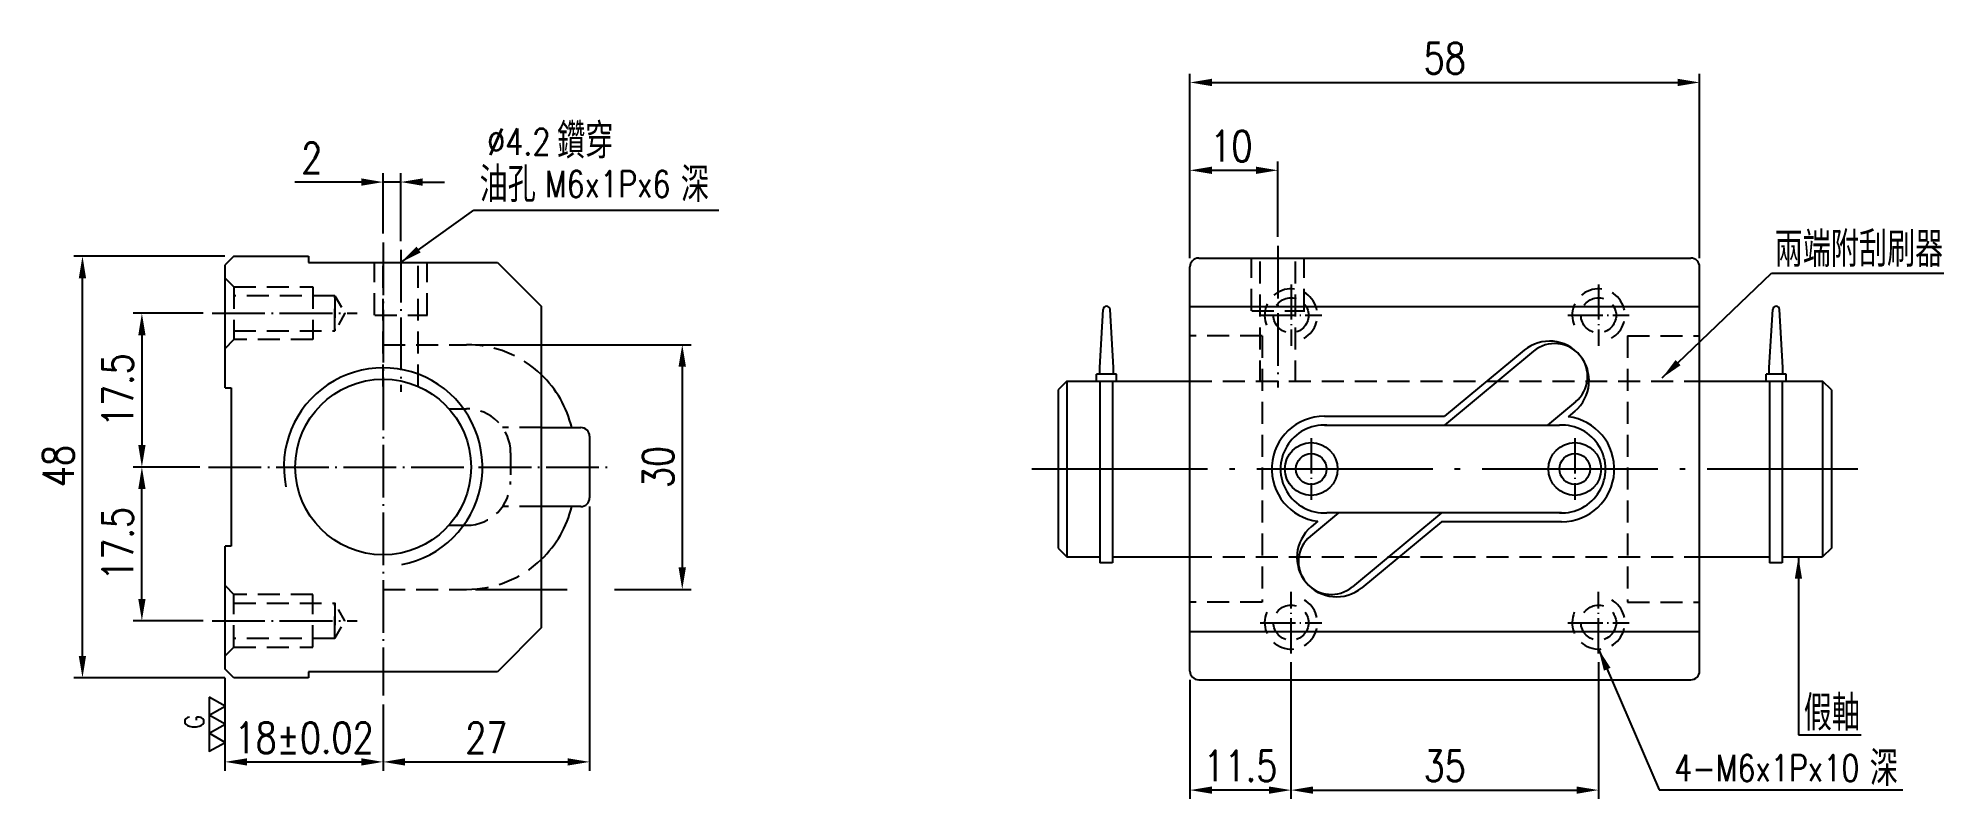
# Model space of a CAD drawing. Header units: millimetres. Extents: x 1200 to 1417, y 330 to 417.
import ezdxf
from ezdxf.enums import TextEntityAlignment as Align

# ---------------------------------------------------------------- set-up
doc = ezdxf.new("R2010")
doc.units = ezdxf.units.MM
doc.header["$LTSCALE"] = 10
doc.linetypes.add('C', pattern=[2.5625, 2, -0.25, 0.0625, -0.25])
doc.linetypes.add('H', pattern=[0.75, 0.5, -0.25])
doc.layers.get('0').update_dxf_attribs({"linetype": 'CONTINUOUS'})
doc.layers.get('DEFPOINTS').update_dxf_attribs({"linetype": 'CONTINUOUS'})
for name, color, linetype in [('03', 3, 'CONTINUOUS'), ('04', 4, 'CONTINUOUS'), ('05', 5, 'H'), ('06', 6, 'CONTINUOUS'), ('C', 1, 'C')]:
    doc.layers.add(name, color=color, linetype=linetype)
doc.layers.add('AM_5', color=3, linetype='CONTINUOUS', lineweight=25)
doc.styles.add('SIMPLEX', font='SIMPLEX.shx', dxfattribs={"width": 0.8, "height": 3.5, "bigfont": 'chineset.shx'})
doc.styles.get("Standard").update_dxf_attribs({"font": 'TXT', "width": 0.8, "bigfont": 'CHINESET'})
doc.dimstyles.get("Standard").update_dxf_attribs({"dimscale": 0, "dimtxt": 3.5, "dimasz": 2.5, "dimexe": 1, "dimexo": 1, "dimgap": 1, "dimtad": 1, "dimdec": 3, "dimrnd": 0.0005, "dimdsep": 46, "dimtxsty": 'SIMPLEX', "dimcen": 0.09, "dimclrd": 6, "dimclre": 6, "dimclrt": 3, "dimadec": 1, "dimazin": 2, "dimtp": -0.1, "dimtm": 0.2, "dimtfac": 1, "dimtdec": 3, "dimtmove": 2, "dimatfit": 3, "dimfxl": 0, "dimtvp": 0.790698, "dimarcsym": 0})
doc.dimstyles.new('STANDARD$0', dxfattribs={"dimscale": 0, "dimtxt": 3.5, "dimasz": 2.5, "dimexe": 1, "dimexo": 1, "dimgap": 1, "dimtad": 1, "dimdec": 3, "dimdsep": 46, "dimtxsty": 'SIMPLEX', "dimcen": 0.09, "dimclrd": 6, "dimclre": 6, "dimclrt": 3, "dimadec": 1, "dimazin": 2, "dimtp": -0.1, "dimtm": 0.2, "dimtfac": 1, "dimtdec": 3, "dimtmove": 0, "dimatfit": 3, "dimfxl": 0, "dimtvp": 0.790698, "dimarcsym": 0})
doc.dimstyles.new('STANDARD$7', dxfattribs={"dimscale": 0, "dimtxt": 3.5, "dimasz": 2.5, "dimexe": 1, "dimexo": 1, "dimgap": 1, "dimtad": 1, "dimdec": 3, "dimrnd": 0.0005, "dimdsep": 46, "dimtxsty": 'SIMPLEX', "dimcen": 0.09, "dimclrd": 6, "dimclre": 6, "dimclrt": 3, "dimadec": 1, "dimazin": 2, "dimtp": -0.1, "dimtm": 0.2, "dimtfac": 1, "dimtdec": 3, "dimtmove": 2, "dimatfit": 3, "dimfxl": 0, "dimtvp": 0.790698, "dimarcsym": 0})

# ---------------------------------------------------------------- blocks, each defined once
blk = doc.blocks.new('*D94')
at = {"color": 6, "lineweight": -2}
for p, q in [((1331.3, 391.94), (1331.3, 412.94)), ((1389.3, 391.94), (1389.3, 412.94)), ((1333.8, 411.94), (1386.8, 411.94))]:
    blk.add_line(p, q, dxfattribs=at)
at = {"color": 6}
for points in [[(1333.8, 412.36), (1333.8, 411.52), (1331.3, 411.94)], [(1386.8, 412.36), (1386.8, 411.52), (1389.3, 411.94)]]:
    blk.add_solid(points, dxfattribs=at)
at = {"layer": 'DEFPOINTS', "color": 0}
for p in [(1389.3, 411.94), (1331.3, 390.94), (1389.3, 390.94)]:
    blk.add_point(p, dxfattribs=at)
at = {"color": 3, "insert": (1360.3, 414.69), "char_height": 3.5, "attachment_point": 5, "style": 'SIMPLEX'}
blk.add_mtext('58', dxfattribs=at)
blk = doc.blocks.new('*D95')
at = {"color": 6, "lineweight": -2}
for p, q in [((1221.48, 344.16), (1221.48, 333.6)), ((1239.48, 341.14), (1239.48, 333.6)), ((1223.98, 334.6), (1236.98, 334.6))]:
    blk.add_line(p, q, dxfattribs=at)
at = {"color": 6}
for points in [[(1223.98, 335.01), (1223.98, 334.18), (1221.48, 334.6)], [(1236.98, 335.01), (1236.98, 334.18), (1239.48, 334.6)]]:
    blk.add_solid(points, dxfattribs=at)
at = {"layer": 'DEFPOINTS', "color": 0}
for p in [(1221.48, 345.16), (1239.48, 342.14), (1239.48, 334.6)]:
    blk.add_point(p, dxfattribs=at)
at = {"color": 3, "insert": (1230.48, 337.35), "char_height": 3.5, "attachment_point": 5, "style": 'SIMPLEX'}
blk.add_mtext('18%%P0.02', dxfattribs=at)
blk = doc.blocks.new('*D96')
at = {"layer": 'AM_5', "color": 6, "lineweight": -2}
for p, q in [((1219.01, 385.66), (1211.02, 385.66)), ((1212.02, 383.16), (1212.02, 370.66)), ((1218.6, 368.16), (1211.02, 368.16))]:
    blk.add_line(p, q, dxfattribs=at)
at = {"layer": 'AM_5', "color": 6}
for points in [[(1211.61, 383.16), (1212.44, 383.16), (1212.02, 385.66)], [(1211.61, 370.66), (1212.44, 370.66), (1212.02, 368.16)]]:
    blk.add_solid(points, dxfattribs=at)
at = {"layer": 'DEFPOINTS', "color": 0}
for p in [(1220.01, 385.66), (1212.02, 368.16), (1219.6, 368.16)]:
    blk.add_point(p, dxfattribs=at)
at = {"layer": 'AM_5', "color": 3, "insert": (1209.27, 376.91), "char_height": 3.5, "attachment_point": 5, "rotation": 90, "style": 'SIMPLEX'}
blk.add_mtext('17.5', dxfattribs=at)
blk = doc.blocks.new('*D97')
at = {"layer": 'AM_5', "color": 6, "lineweight": -2}
for p, q in [((1221.48, 392.16), (1204.26, 392.16)), ((1205.26, 346.66), (1205.26, 389.66)), ((1221.48, 344.16), (1204.26, 344.16))]:
    blk.add_line(p, q, dxfattribs=at)
at = {"layer": 'AM_5', "color": 6}
for points in [[(1204.84, 389.66), (1205.67, 389.66), (1205.26, 392.16)], [(1204.84, 346.66), (1205.67, 346.66), (1205.26, 344.16)]]:
    blk.add_solid(points, dxfattribs=at)
at = {"layer": 'DEFPOINTS', "color": 0}
for p in [(1205.26, 392.16), (1222.48, 392.16), (1222.48, 344.16)]:
    blk.add_point(p, dxfattribs=at)
at = {"layer": 'AM_5', "color": 3, "insert": (1202.51, 368.27), "char_height": 3.5, "attachment_point": 5, "rotation": 90, "style": 'SIMPLEX'}
blk.add_mtext('48', dxfattribs=at)
blk = doc.blocks.new('*D98')
at = {"layer": 'AM_5', "color": 6, "lineweight": -2}
for p, q in [((1239.48, 394.74), (1239.48, 401.6)), ((1241.48, 393.88), (1241.48, 401.6)), ((1236.98, 400.6), (1229.41, 400.6)), ((1241.48, 400.6), (1239.48, 400.6)), ((1243.98, 400.6), (1246.48, 400.6))]:
    blk.add_line(p, q, dxfattribs=at)
at = {"layer": 'AM_5', "color": 6}
for points in [[(1236.98, 401.02), (1236.98, 400.18), (1239.48, 400.6)], [(1243.98, 401.02), (1243.98, 400.18), (1241.48, 400.6)]]:
    blk.add_solid(points, dxfattribs=at)
at = {"layer": 'DEFPOINTS', "color": 0}
for p in [(1241.48, 400.6), (1239.48, 393.74), (1241.48, 392.88)]:
    blk.add_point(p, dxfattribs=at)
at = {"layer": 'AM_5', "color": 3, "insert": (1231.35, 403.35), "char_height": 3.5, "attachment_point": 5, "style": 'SIMPLEX'}
blk.add_mtext('2', dxfattribs=at)
blk = doc.blocks.new('*D99')
at = {"color": 6, "lineweight": -2}
for p, q in [((1342.8, 345.94), (1342.8, 330.39)), ((1377.8, 345.94), (1377.8, 330.39)), ((1345.3, 331.39), (1375.3, 331.39))]:
    blk.add_line(p, q, dxfattribs=at)
at = {"color": 6}
for points in [[(1345.3, 331.8), (1345.3, 330.97), (1342.8, 331.39)], [(1375.3, 331.8), (1375.3, 330.97), (1377.8, 331.39)]]:
    blk.add_solid(points, dxfattribs=at)
at = {"layer": 'DEFPOINTS', "color": 0}
for p in [(1342.8, 346.94), (1377.8, 346.94), (1377.8, 331.39)]:
    blk.add_point(p, dxfattribs=at)
at = {"color": 3, "insert": (1360.3, 334.14), "char_height": 3.5, "attachment_point": 5, "style": 'SIMPLEX'}
blk.add_mtext('35', dxfattribs=at)
blk = doc.blocks.new('*D100')
at = {"color": 6, "lineweight": -2}
for p, q in [((1342.8, 345.94), (1342.8, 330.39)), ((1331.3, 343.94), (1331.3, 330.39)), ((1340.3, 331.39), (1333.8, 331.39))]:
    blk.add_line(p, q, dxfattribs=at)
at = {"color": 6}
for points in [[(1333.8, 331.8), (1333.8, 330.97), (1331.3, 331.39)], [(1340.3, 331.8), (1340.3, 330.97), (1342.8, 331.39)]]:
    blk.add_solid(points, dxfattribs=at)
at = {"layer": 'DEFPOINTS', "color": 0}
for p in [(1331.3, 344.94), (1342.8, 346.94), (1331.3, 331.39)]:
    blk.add_point(p, dxfattribs=at)
at = {"color": 3, "insert": (1337.05, 334.14), "char_height": 3.5, "attachment_point": 5, "style": 'SIMPLEX'}
blk.add_mtext('11.5', dxfattribs=at)
blk = doc.blocks.new('*D101')
at = {"color": 6, "lineweight": -2}
for p, q in [((1331.3, 391.94), (1331.3, 402.94)), ((1333.8, 401.94), (1338.8, 401.94)), ((1341.3, 394.36), (1341.3, 402.94))]:
    blk.add_line(p, q, dxfattribs=at)
at = {"color": 6}
for points in [[(1333.8, 402.36), (1333.8, 401.52), (1331.3, 401.94)], [(1338.8, 402.36), (1338.8, 401.52), (1341.3, 401.94)]]:
    blk.add_solid(points, dxfattribs=at)
at = {"layer": 'DEFPOINTS', "color": 0}
for p in [(1341.3, 401.94), (1341.3, 393.36), (1331.3, 390.94)]:
    blk.add_point(p, dxfattribs=at)
at = {"color": 3, "insert": (1336.02, 404.69), "char_height": 3.5, "attachment_point": 5, "style": 'SIMPLEX'}
blk.add_mtext('10', dxfattribs=at)
blk = doc.blocks.new('*D102')
at = {"layer": 'AM_5', "color": 6, "lineweight": -2}
for p, q in [((1218.6, 368.16), (1211.02, 368.16)), ((1212.02, 353.16), (1212.02, 365.66)), ((1219.01, 350.66), (1211.02, 350.66))]:
    blk.add_line(p, q, dxfattribs=at)
at = {"layer": 'AM_5', "color": 6}
for points in [[(1211.61, 365.66), (1212.44, 365.66), (1212.02, 368.16)], [(1211.61, 353.16), (1212.44, 353.16), (1212.02, 350.66)]]:
    blk.add_solid(points, dxfattribs=at)
at = {"layer": 'DEFPOINTS', "color": 0}
for p in [(1212.02, 368.16), (1219.6, 368.16), (1220.01, 350.66)]:
    blk.add_point(p, dxfattribs=at)
at = {"layer": 'AM_5', "color": 3, "insert": (1209.27, 359.41), "char_height": 3.5, "attachment_point": 5, "rotation": 90, "style": 'SIMPLEX'}
blk.add_mtext('17.5', dxfattribs=at)
blk = doc.blocks.new('*D103')
at = {"color": 6, "lineweight": -2}
for p, q in [((1249.98, 382.09), (1274.52, 382.09)), ((1273.52, 379.59), (1273.52, 356.73)), ((1249.98, 354.23), (1260.44, 354.23)), ((1265.8, 354.23), (1274.52, 354.23))]:
    blk.add_line(p, q, dxfattribs=at)
at = {"color": 6}
for points in [[(1273.1, 379.59), (1273.94, 379.59), (1273.52, 382.09)], [(1273.1, 356.73), (1273.94, 356.73), (1273.52, 354.23)]]:
    blk.add_solid(points, dxfattribs=at)
at = {"layer": 'DEFPOINTS', "color": 0}
for p in [(1248.98, 382.09), (1248.98, 354.23), (1273.52, 354.23)]:
    blk.add_point(p, dxfattribs=at)
at = {"color": 3, "insert": (1270.77, 368.16), "char_height": 3.5, "attachment_point": 5, "rotation": 90, "style": 'SIMPLEX'}
blk.add_mtext('30', dxfattribs=at)
blk = doc.blocks.new('*D104')
at = {"color": 6, "lineweight": -2}
for p, q in [((1262.98, 363.66), (1262.98, 333.6)), ((1239.48, 341.14), (1239.48, 333.6)), ((1241.98, 334.6), (1260.48, 334.6))]:
    blk.add_line(p, q, dxfattribs=at)
at = {"color": 6}
for points in [[(1241.98, 335.01), (1241.98, 334.18), (1239.48, 334.6)], [(1260.48, 335.01), (1260.48, 334.18), (1262.98, 334.6)]]:
    blk.add_solid(points, dxfattribs=at)
at = {"layer": 'DEFPOINTS', "color": 0}
for p in [(1262.98, 364.66), (1239.48, 342.14), (1262.98, 334.6)]:
    blk.add_point(p, dxfattribs=at)
at = {"color": 3, "insert": (1251.23, 337.35), "char_height": 3.5, "attachment_point": 5, "style": 'SIMPLEX'}
blk.add_mtext('27', dxfattribs=at)
blk = doc.blocks.new('ins2')
at = {"color": 0}
for points in [[(-0.68, 1.19), (-2.05, 1.19), (-1.37, 0)], [(0.68, 1.19), (-0.68, 1.19), (0, 0)], [(2.05, 1.19), (0.68, 1.19), (1.37, 0)]]:
    blk.add_lwpolyline(points, close=True, dxfattribs=at)
at = {"color": 0, "style": 'SIMPLEX', "width": 0.8}
blk.add_text('G', height=1.43, dxfattribs=at).set_placement((-0.33, 2.33), align=Align.MIDDLE_LEFT)

msp = doc.modelspace()

# ---------------------------------------------------------------- linework, layer by layer
at = {"color": 6}
msp.add_line((1249.8037, 397.407), (1277.6966, 397.407), dxfattribs=at)
for p, q in [((1222.4811, 392.1626), (1221.4811, 391.1626)), ((1221.4811, 377.1626), (1221.4811, 391.1626)), ((1222.4811, 392.1626), (1230.9811, 392.1626)), ((1230.9811, 392.1626), (1230.9811, 391.4626)), ((1230.9811, 391.4626), (1252.4811, 391.4626)), ((1331.3009, 344.941), (1331.3009, 390.941)), ((1332.3009, 391.941), (1388.3009, 391.941)), ((1389.3009, 344.941), (1389.3009, 390.941)), ((1257.4811, 386.4626), (1257.4811, 349.8626)), ((1321.0375, 379.4962), (1321.4267, 386.1107)), ((1322.5927, 379.4962), (1322.2034, 386.1107)), ((1331.3009, 386.441), (1389.3009, 386.441)), ((1397.2384, 379.4962), (1397.6276, 386.1107)), ((1398.7936, 379.4962), (1398.4043, 386.1107)), ((1369.3513, 381.4564), (1360.2871, 373.941)), ((1317.3013, 377.941), (1331.3009, 377.941)), ((1320.6831, 377.941), (1320.6831, 378.7186)), ((1322.9471, 378.7186), (1320.6831, 378.7186)), ((1321.0375, 378.7186), (1321.0375, 379.4962)), ((1321.055, 377.941), (1321.055, 357.2575)), ((1322.495, 377.941), (1322.495, 357.2575)), ((1322.5927, 378.7186), (1322.5927, 379.4962)), ((1322.9471, 377.941), (1322.9471, 378.7186)), ((1389.3009, 377.941), (1403.3011, 377.941)), ((1396.884, 377.941), (1396.884, 378.7186)), ((1399.148, 378.7186), (1396.884, 378.7186)), ((1397.2384, 378.7186), (1397.2384, 379.4962)), ((1397.2559, 377.941), (1397.2559, 357.2575)), ((1398.6959, 377.941), (1398.6959, 357.2575)), ((1398.7936, 378.7186), (1398.7936, 379.4962)), ((1399.148, 377.941), (1399.148, 378.7186)), ((1221.4811, 377.1626), (1222.1811, 377.1626)), ((1222.1811, 377.1626), (1222.1811, 359.1626)), ((1316.3013, 376.941), (1316.3013, 358.941)), ((1404.3011, 376.941), (1404.3011, 358.941)), ((1346.6009, 373.941), (1360.2871, 373.941)), ((1375.0958, 374.5281), (1374.3335, 373.8961)), ((1257.4811, 372.6626), (1261.9811, 372.6626)), ((1262.9811, 371.6626), (1262.9811, 364.6626)), ((1346.6009, 372.941), (1373.3424, 372.941)), ((1261.9811, 363.6626), (1257.4811, 363.6626)), ((1373.6009, 362.941), (1346.8687, 362.941)), ((1345.8683, 361.9859), (1345.106, 361.3538)), ((1359.9147, 361.941), (1350.8505, 354.4256)), ((1373.6009, 361.941), (1359.9147, 361.941)), ((1221.4811, 345.1626), (1221.4811, 359.1626)), ((1222.1811, 359.1626), (1221.4811, 359.1626)), ((1317.3013, 357.941), (1321.055, 357.941)), ((1322.495, 357.941), (1331.3009, 357.941)), ((1389.3009, 357.941), (1397.2559, 357.941)), ((1398.6959, 357.941), (1403.3011, 357.941)), ((1322.495, 357.2575), (1321.055, 357.2575)), ((1398.6959, 357.2575), (1397.2559, 357.2575)), ((1257.4811, 349.8626), (1252.4811, 344.8626)), ((1331.3009, 349.441), (1389.3009, 349.441)), ((1222.4811, 344.1626), (1221.4811, 345.1626)), ((1252.4811, 344.8626), (1230.9811, 344.8626)), ((1230.9811, 344.1626), (1222.4811, 344.1626)), ((1332.3009, 343.941), (1388.3009, 343.941))]:
    msp.add_line(p, q)
at = {"ltscale": 0.3}
msp.add_line((1252.4811, 391.4626), (1257.4811, 386.4626), dxfattribs=at)
at = {"color": 6, "extrusion": (0, 0, -1)}
msp.add_line((1397.4778, 390.2335), (1417.1044, 390.2335), dxfattribs=at)
for centre, radius in [((1239.4811, 368.1626), 10), ((1345.1009, 367.941), 3), ((1375.1009, 367.941), 3), ((1345.1009, 367.941), 1.75), ((1375.1009, 367.941), 1.75)]:
    msp.add_circle(centre, radius)
for centre, radius, start, end in [((1332.3009, 390.941), 1, 90, 180), ((1388.3009, 390.941), 1, 0, 90), ((1321.8151, 386.092), 0.3888, 2.753997, 177.246003), ((1398.016, 386.092), 0.3888, 2.753997, 177.246003), ((1372.2235, 377.9923), 4.5, 309.663277, 129.663277), ((1248.9811, 369.791), 12.3, 13.501329, 46.286169), ((1346.6009, 367.941), 6, 90, 262.986851), ((1373.6009, 367.941), 6, 270, 82.986851), ((1261.9811, 371.6626), 1, 0, 90), ((1346.6166, 367.941), 5.0064, 87.113367, 272.886633), ((1373.5945, 367.941), 5.0064, 267.113367, 92.886633), ((1261.9811, 364.6626), 1, 270, 0), ((1248.9811, 366.5343), 12.3, 313.713831, 346.498671), ((1347.9782, 357.8897), 4.5, 129.663277, 309.663277), ((1332.3009, 344.941), 1, 180, 270), ((1388.3009, 344.941), 1, 270, 0)]:
    msp.add_arc(centre, radius, start, end)
at = {"layer": '03', "color": 0}
for p, q in [((1317.3013, 377.941), (1316.3013, 376.941)), ((1317.3013, 377.941), (1317.3013, 357.941)), ((1403.3011, 377.941), (1403.3011, 357.941))]:
    msp.add_line(p, q, dxfattribs=at)
at = {"layer": '03', "color": 0, "ltscale": 0.5}
for p, q in [((1404.3011, 376.941), (1403.3011, 377.941)), ((1316.3013, 358.941), (1317.3013, 357.941)), ((1404.3011, 358.941), (1403.3011, 357.941))]:
    msp.add_line(p, q, dxfattribs=at)
at = {"layer": '04'}
for p, q in [((1370.4073, 381.3578), (1360.2561, 372.941)), ((1375.1944, 375.5842), (1372.0065, 372.941)), ((1348.1953, 362.941), (1345.0073, 360.2978)), ((1359.9457, 362.941), (1349.7944, 354.5242)), ((1230.9811, 344.8626), (1230.9811, 344.8626)), ((1230.9811, 344.8626), (1230.9811, 344.1626))]:
    msp.add_line(p, q, dxfattribs=at)
for centre, radius, start, end in [((1372.8009, 378.471), 3.75, 309.663277, 129.663277), ((1239.4811, 368.1626), 11.3, 280.923174, 191.574144), ((1347.4009, 357.411), 3.75, 129.663277, 309.663277)]:
    msp.add_arc(centre, radius, start, end, dxfattribs=at)
at = {"layer": '05', "ltscale": 0.5}
for p, q in [((1238.4811, 385.4626), (1238.4811, 391.4626)), ((1239.4811, 377.3278), (1239.4811, 391.4626)), ((1243.4811, 377.3278), (1243.4811, 391.4626)), ((1244.4811, 385.4626), (1244.4811, 391.4626)), ((1338.3009, 385.941), (1338.3009, 391.941)), ((1339.3009, 377.8061), (1339.3009, 391.941)), ((1343.3009, 377.8061), (1343.3009, 391.941)), ((1344.3009, 385.941), (1344.3009, 391.941)), ((1221.4811, 389.6626), (1222.4811, 388.6626)), ((1222.4811, 388.6626), (1231.4811, 388.6626)), ((1222.4811, 388.6626), (1222.4811, 382.6626)), ((1231.4811, 388.6626), (1231.4811, 382.6626)), ((1233.9811, 387.6626), (1222.4811, 387.6626)), ((1233.9811, 383.6626), (1233.9811, 387.6626)), ((1233.9811, 387.6626), (1233.9811, 383.6626)), ((1238.5385, 385.4626), (1244.5385, 385.4626)), ((1338.3584, 385.941), (1344.3584, 385.941)), ((1221.4811, 381.6626), (1222.4811, 382.6626)), ((1222.4811, 383.6626), (1233.9811, 383.6626)), ((1231.4811, 382.6626), (1222.4811, 382.6626)), ((1239.4811, 382.091), (1248.9811, 382.091)), ((1339.5009, 383.091), (1331.3009, 383.091)), ((1339.5009, 383.091), (1339.5009, 352.791)), ((1381.1009, 383.091), (1381.1009, 352.791)), ((1381.1009, 383.091), (1389.3009, 383.091)), ((1331.3009, 377.941), (1389.3009, 377.941)), ((1257.4811, 372.6626), (1253.0742, 372.6626)), ((1253.9811, 369.791), (1253.9811, 366.5343)), ((1257.4811, 363.6626), (1253.0742, 363.6626)), ((1331.3009, 357.941), (1389.3009, 357.941)), ((1221.4811, 354.6626), (1222.4811, 353.6626)), ((1222.4811, 347.6626), (1222.4811, 353.6626)), ((1231.4811, 353.6626), (1222.4811, 353.6626)), ((1231.4811, 347.6626), (1231.4811, 353.6626)), ((1239.4811, 354.2343), (1248.9811, 354.2343)), ((1222.4811, 352.6626), (1233.9811, 352.6626)), ((1233.9811, 352.6626), (1233.9811, 348.6626)), ((1233.9811, 348.6626), (1233.9811, 352.6626)), ((1339.5009, 352.791), (1331.3009, 352.791)), ((1381.1009, 352.791), (1389.3009, 352.791)), ((1221.4811, 346.6626), (1222.4811, 347.6626)), ((1233.9811, 348.6626), (1222.4811, 348.6626)), ((1222.4811, 347.6626), (1231.4811, 347.6626))]:
    msp.add_line(p, q, dxfattribs=at)
at = {"layer": '05', "ltscale": 0.3}
for p, q in [((1233.9811, 387.6626), (1235.1358, 385.6626)), ((1235.1358, 385.6626), (1233.9811, 383.6626)), ((1235.1358, 350.6626), (1233.9811, 352.6626)), ((1233.9811, 348.6626), (1235.1358, 350.6626))]:
    msp.add_line(p, q, dxfattribs=at)
at = {"layer": '05'}
for p, q in [((1246.9687, 374.791), (1248.9811, 374.791)), ((1246.9687, 361.5343), (1248.9811, 361.5343))]:
    msp.add_line(p, q, dxfattribs=at)
at = {"layer": '05', "ltscale": 0.5}
for centre in [(1342.8009, 385.441), (1377.8009, 385.441), (1342.8009, 350.441), (1377.8009, 350.441)]:
    msp.add_circle(centre, 2, dxfattribs=at)
for centre, radius, start, end in [((1342.8009, 385.441), 3, 299.287568, 203.304176), ((1377.8009, 385.441), 3, 299.287568, 203.304176), ((1248.9811, 369.791), 12.3, 46.286169, 90), ((1248.9811, 369.791), 5, 0, 90), ((1248.9811, 366.5343), 5, 270, 0), ((1248.9811, 366.5343), 12.3, 270, 313.713831), ((1342.8009, 350.441), 3, 156.695824, 60.712432), ((1377.8009, 350.441), 3, 156.695824, 60.712432)]:
    msp.add_arc(centre, radius, start, end, dxfattribs=at)
at = {"layer": '06', "color": 6}
msp.add_line((1384.6889, 331.4093), (1412.4303, 331.4093), dxfattribs=at)
at = {"layer": 'C', "ltscale": 0.3}
for p, q in [((1239.4811, 393.7393), (1239.4811, 342.1427)), ((1241.4811, 392.8814), (1241.4811, 376.723)), ((1341.3009, 393.3597), (1341.3009, 377.2013)), ((1220.013, 385.6626), (1236.5201, 385.6626)), ((1219.5984, 368.1626), (1265.3542, 368.1626)), ((1220.013, 350.6626), (1236.5201, 350.6626))]:
    msp.add_line(p, q, dxfattribs=at)
at = {"layer": 'C', "ltscale": 0.2}
for p, q in [((1342.8009, 388.941), (1342.8009, 381.941)), ((1377.8009, 388.941), (1377.8009, 381.941)), ((1339.3009, 385.441), (1346.3009, 385.441)), ((1374.3009, 385.441), (1381.3009, 385.441)), ((1345.1009, 371.441), (1345.1009, 364.441)), ((1375.1009, 371.441), (1375.1009, 364.441)), ((1342.8009, 346.941), (1342.8009, 353.941)), ((1377.8009, 346.941), (1377.8009, 353.941)), ((1339.3009, 350.441), (1346.3009, 350.441)), ((1374.3009, 350.441), (1381.3009, 350.441))]:
    msp.add_line(p, q, dxfattribs=at)
at = {"layer": 'C', "color": 1}
msp.add_line((1313.3013, 367.941), (1407.3011, 367.941), dxfattribs=at)
at = {"layer": 'DEFPOINTS', "color": 0, "linetype": 'ByBlock'}
msp.add_point((1331.3009, 390.941), dxfattribs=at)

# ---------------------------------------------------------------- block references
at = {"xscale": 1.5, "yscale": 1.5, "zscale": 1.5, "rotation": 90}
msp.add_blockref('ins2', (1221.4811, 338.8796), dxfattribs=at)

# ---------------------------------------------------------------- texts
at = {"color": 3, "style": 'SIMPLEX', "width": 0.8}
for s, p in [('鑽穿', (1259.2748, 403.281)), ('油孔', (1250.4595, 398.3105)), ('深', (1273.3642, 398.3105)), ('兩端附刮刷器', (1397.8328, 390.9452)), ('深', (1408.6693, 331.8584))]:
    msp.add_text(s, height=4, dxfattribs=at).set_placement(p)
at = {"color": 3, "insert": (1407.5574, 338.1541), "char_height": 4, "attachment_point": 9}
msp.add_mtext('假軸', dxfattribs=at)
at = {"layer": 'AM_5', "color": 3, "char_height": 3, "attachment_point": 5, "style": 'SIMPLEX'}
for s, insert in [('%%C4.2 ', (1254.9196, 405.1829)), (' M6x1Px6 ', (1264.2146, 400.365)), ('4-M6x1Px10 ', (1396.9471, 333.8944))]:
    msp.add_mtext(s, dxfattribs=dict(at, insert=insert))

# ---------------------------------------------------------------- dimensions: what is measured, and where the dimension line sits
for base, p2, dimstyle, override, picture, middle in [((1389.3009, 411.941), (1389.3009, 390.941), 'Standard', {"dimscale": 1, "dimtmove": 0}, '*D94', (1360.3009, 411.941)), ((1341.3009, 401.941), (1341.3009, 393.3597), 'STANDARD$0', {"dimscale": 1, "dimrnd": 0.0005}, '*D101', (1336.0187, 401.941))]:
    dim = msp.add_linear_dim(base=base, p1=(1331.3009, 390.941), p2=p2, dimstyle=dimstyle, override=override)
    dim.commit()
    dim.dimension.update_dxf_attribs({"geometry": picture, "text_midpoint": middle, "dimtype": 160})
dim = msp.add_linear_dim(base=(1273.519, 354.2343), p1=(1248.9811, 382.091), p2=(1248.9811, 354.2343), angle=90, text='30', dimstyle='STANDARD$0', override={"dimscale": 1, "dimrnd": 0.0005})
dim.commit()
dim.dimension.update_dxf_attribs({"geometry": '*D103', "text_midpoint": (1270.769, 368.1626)})
dim = msp.add_linear_dim(base=(1262.9811, 334.5966), p1=(1239.4811, 342.1427), p2=(1262.9811, 364.6626), text='27', dimstyle='STANDARD$0', override={"dimscale": 1, "dimrnd": 0.0005})
dim.commit()
dim.dimension.update_dxf_attribs({"geometry": '*D104', "text_midpoint": (1251.2311, 337.3466)})
dim = msp.add_linear_dim(base=(1239.4811, 334.5966), p1=(1221.4811, 345.1626), p2=(1239.4811, 342.1427), text='<>%%P0.02', dimstyle='STANDARD$0', override={"dimscale": 1, "dimrnd": 0.0005})
dim.commit()
dim.dimension.update_dxf_attribs({"geometry": '*D95', "text_midpoint": (1230.4811, 334.5966), "dimtype": 160})
for base, p2, picture, middle in [((1331.3009, 331.3875), (1331.3009, 344.941), '*D100', (1337.0509, 334.1375)), ((1377.8009, 331.3875), (1377.8009, 346.941), '*D99', (1360.3009, 334.1375))]:
    dim = msp.add_linear_dim(base=base, p1=(1342.8009, 346.941), p2=p2, dimstyle='STANDARD$0', override={"dimscale": 1, "dimrnd": 0.0005})
    dim.commit()
    dim.dimension.update_dxf_attribs({"geometry": picture, "text_midpoint": middle})
at = {"layer": 'AM_5'}
dim = msp.add_linear_dim(base=(1241.4811, 400.5999), p1=(1239.4811, 393.7393), p2=(1241.4811, 392.8814), dimstyle='STANDARD$0', override={"dimscale": 1, "dimrnd": 0.0005, "dimtmove": 0}, dxfattribs=at)
dim.commit()
dim.dimension.update_dxf_attribs({"geometry": '*D98', "text_midpoint": (1231.3477, 400.5999), "dimtype": 160})
dim = msp.add_linear_dim(base=(1205.2581, 392.1626), p1=(1222.4811, 344.1626), p2=(1222.4811, 392.1626), angle=90, dimstyle='STANDARD$0', override={"dimscale": 1}, dxfattribs=at)
dim.commit()
dim.dimension.update_dxf_attribs({"geometry": '*D97', "text_midpoint": (1205.2581, 368.2718), "dimtype": 160})
for p1, angle, picture, middle in [((1220.013, 385.6626), 90, '*D96', (1209.2749, 376.9126)), ((1220.013, 350.6626), 270, '*D102', (1209.2749, 359.4126))]:
    dim = msp.add_linear_dim(base=(1212.0249, 368.1626), p1=p1, p2=(1219.5984, 368.1626), angle=angle, dimstyle='Standard', override={"dimscale": 1}, dxfattribs=at)
    dim.commit()
    dim.dimension.update_dxf_attribs({"geometry": picture, "text_midpoint": middle})

# ---------------------------------------------------------------- leaders
for points, override in [([(1241.4811, 391.4626), (1249.8037, 397.407)], {"dimscale": 1, "dimgap": 1, "dimtad": 0}), ([(1385.0484, 378.3144), (1397.4778, 390.2335)], {"dimscale": 1, "dimgap": 1, "dimtad": 0}), ([(1400.5515, 357.941), (1400.5515, 337.6755), (1407.6903, 337.6755)], {"dimscale": 1, "dimtad": 0}), ([(1377.8009, 347.441), (1384.6889, 331.4093)], {"dimscale": 1, "dimgap": 1, "dimtad": 0})]:
    msp.add_leader(points, dimstyle='STANDARD$7', override=override)

doc.saveas('drawing.dxf')
